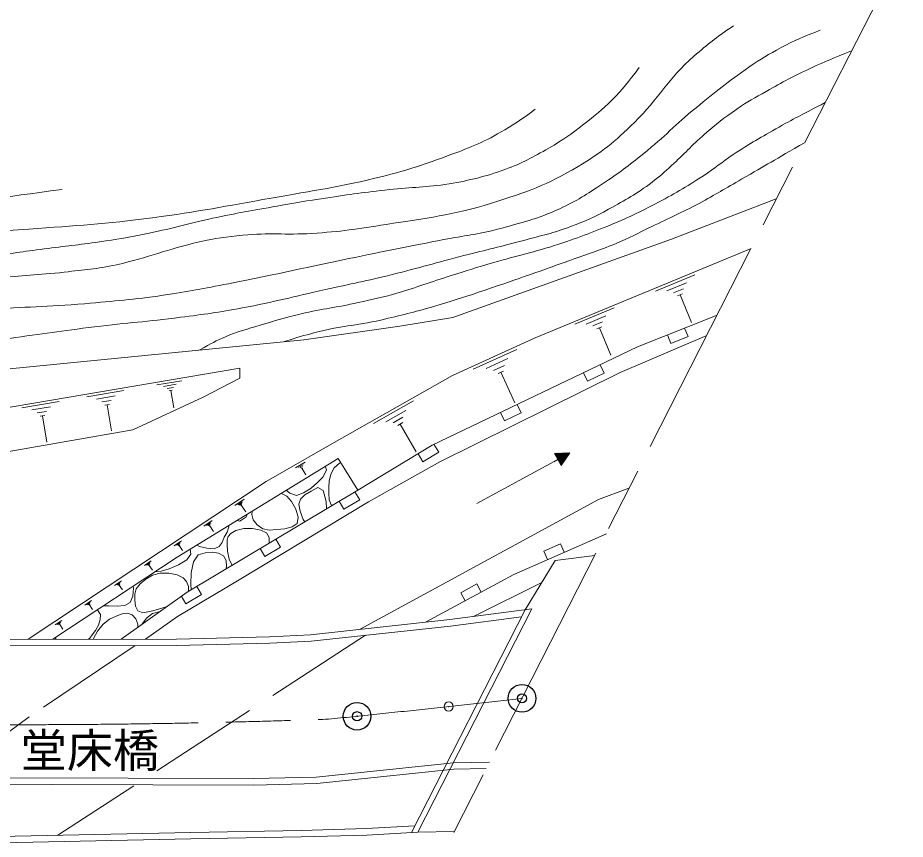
# Model space of a CAD drawing. Units: millimetres at full size, sheet at 1:1000; details may follow other scales. Extents: x 40000 to 680000, y 20000 to 380000.
# Drawn here: x 254624 to 302785, y 292731 to 337305 of the extents above; entities that cross this region are included whole.
import ezdxf
from ezdxf.enums import TextEntityAlignment as Align

# ---------------------------------------------------------------- set-up
doc = ezdxf.new("R2010")
doc.units = ezdxf.units.MM
doc.header["$LTSCALE"] = 1000
doc.header["$PDMODE"] = 32
doc.header["$PDSIZE"] = 500
doc.linetypes.add('CHAIN', pattern=[18.5, 12, -1.5, 3.5, -1.5])
doc.linetypes.add('DASHED', pattern=[7.5, 6, -1.5])
for name, color, linetype, lineweight in [('M-BMK', 2, 'CHAIN', 13), ('M-BMK-SRVR', 3, 'Continuous', 25), ('M-TTL-TXT', 7, 'Continuous', 13)]:
    doc.layers.add(name, color=color, linetype=linetype, lineweight=lineweight)
doc.styles.add('ＭＳ ゴシック', font='')
doc.styles.get('ＭＳ ゴシック').set_extended_font_data('MS Gothic')

msp = doc.modelspace()

# ---------------------------------------------------------------- linework, layer by layer
at = {"layer": 'M-BMK'}
msp.add_line((302785, 341227), (270787, 278379), dxfattribs=at)
for centre, radius, start, end in [((187355, 1131334), 836330, 275.773, 276.49695), ((254495, 778458), 479513, 269.75248, 272.02986)]:
    msp.add_arc(centre, radius, start, end, dxfattribs=at)
at = {"layer": 'M-BMK-SRVR'}
for centre in [(281986, 300375), (273039, 299405)]:
    msp.add_circle(centre, 750, dxfattribs=at)
for p in [(281986, 300375), (281986, 300375), (273039, 299405)]:
    msp.add_point(p, dxfattribs=at)
at = {"layer": 'M-TTL-TXT'}
for p, q in [((289228, 322473), (291368, 323361)), ((289851, 322481), (290922, 322925)), ((290208, 322378), (290743, 322600)), ((290430, 322219), (290698, 322330)), ((290564, 322275), (291186, 320777)), ((284857, 320676), (286985, 321559)), ((285477, 320684), (286541, 321125)), ((285832, 320581), (286363, 320802)), ((286053, 320424), (286319, 320534)), ((286186, 320479), (286804, 318989)), ((290999, 320003), (290814, 320467)), ((289885, 320097), (290070, 319633)), ((290070, 319633), (290999, 320003)), ((279345, 318244), (281704, 319312)), ((280041, 318275), (281221, 318809)), ((280443, 318173), (281033, 318440)), ((286446, 318025), (286230, 318476)), ((280697, 318003), (280992, 318137)), ((280845, 318070), (281592, 316418)), ((285329, 318044), (285545, 317593)), ((285545, 317593), (286446, 318025)), ((262180, 317379), (263536, 317608)), ((262542, 317301), (263220, 317415)), ((258364, 316733), (260374, 317073)), ((262734, 317194), (263074, 317251)), ((262842, 317072), (263012, 317101)), ((262927, 317087), (263088, 316137)), ((254849, 316139), (256877, 316482)), ((258901, 316617), (259906, 316787)), ((259186, 316459), (259688, 316544)), ((273937, 315296), (276093, 316520)), ((255390, 316022), (256404, 316193)), ((255678, 315862), (256185, 315948)), ((259346, 316279), (259597, 316322)), ((259471, 316300), (259709, 314893)), ((274598, 315386), (275676, 315998)), ((281938, 315863), (281722, 316314)), ((255839, 315681), (256092, 315723)), ((255966, 315702), (256206, 314283)), ((274990, 315324), (275529, 315630)), ((280820, 315881), (281037, 315431)), ((281037, 315431), (281938, 315863)), ((275247, 315184), (275517, 315337)), ((275382, 315261), (276239, 313752)), ((277467, 313732), (277209, 314160)), ((276352, 313645), (276610, 313216)), ((276610, 313216), (277467, 313732)), ((284590, 313696), (283752, 313667)), ((283752, 313667), (284111, 313008)), ((283764, 313645), (283808, 313669)), ((283776, 313623), (283864, 313671)), ((283788, 313601), (283920, 313673)), ((283800, 313579), (283976, 313675)), ((283812, 313557), (284032, 313677)), ((283824, 313536), (284087, 313679)), ((283836, 313514), (284143, 313681)), ((283848, 313492), (284199, 313683)), ((283860, 313470), (284255, 313685)), ((283872, 313448), (284311, 313687)), ((283884, 313426), (284367, 313689)), ((283896, 313404), (284423, 313690)), ((283907, 313382), (284478, 313692)), ((283919, 313360), (284534, 313694)), ((283931, 313338), (284590, 313696)), ((283943, 313316), (284558, 313650)), ((283955, 313294), (284526, 313605)), ((283967, 313272), (284494, 313559)), ((284111, 313008), (284590, 313696)), ((269688, 312878), (270224, 313184)), ((269853, 312901), (270121, 313054)), ((272084, 313144), (271790, 312886)), ((272153, 313158), (272084, 313144)), ((279539, 310949), (283931, 313338)), ((283712, 313218), (283931, 313338)), ((283979, 313250), (284462, 313513)), ((283991, 313228), (284430, 313467)), ((284003, 313206), (284398, 313421)), ((284015, 313184), (284366, 313375)), ((284027, 313162), (284334, 313329)), ((284039, 313140), (284302, 313284)), ((284051, 313118), (284270, 313238)), ((284063, 313096), (284238, 313192)), ((284075, 313074), (284206, 313146)), ((284087, 313052), (284175, 313100)), ((284099, 313030), (284143, 313054)), ((269950, 312886), (270084, 312962)), ((270014, 312851), (270081, 312889)), ((270048, 312870), (270262, 312495)), ((271171, 312376), (271313, 312605)), ((271329, 312936), (271306, 312960)), ((271313, 312605), (271371, 312781)), ((271371, 312781), (271329, 312936)), ((271790, 312886), (271613, 312532)), ((270538, 311780), (270899, 312090)), ((270899, 312090), (271171, 312376)), ((271528, 312154), (271508, 311820)), ((271613, 312532), (271528, 312154)), ((269198, 311666), (269386, 311507)), ((270138, 311522), (270538, 311780)), ((270540, 311621), (270211, 311412)), ((270903, 311813), (270540, 311621)), ((271195, 311656), (270903, 311813)), ((271358, 311059), (271195, 311656)), ((271508, 311820), (271502, 311501)), ((266398, 310835), (266911, 311176)), ((268970, 311478), (268911, 311490)), ((269226, 311346), (268970, 311478)), ((269472, 311065), (269226, 311346)), ((269386, 311507), (269751, 311391)), ((269751, 311391), (270138, 311522)), ((269974, 311179), (269885, 310911)), ((270211, 311412), (269974, 311179)), ((271502, 311501), (271525, 311156)), ((271525, 311156), (271637, 310880)), ((272324, 310640), (273182, 311154)), ((273182, 311154), (272925, 311583)), ((266560, 310869), (266817, 311039)), ((266659, 310860), (266787, 310945)), ((266725, 310830), (266789, 310873)), ((266757, 310851), (266996, 310492)), ((269710, 310650), (269472, 311065)), ((269848, 310214), (269710, 310650)), ((269885, 310911), (269946, 310541)), ((271375, 310655), (271358, 311059)), ((271637, 310880), (271704, 310852)), ((272067, 311069), (272324, 310640)), ((266672, 309996), (267000, 310203)), ((267000, 310203), (267093, 310376)), ((267340, 310527), (267319, 310348)), ((267319, 310348), (267401, 310060)), ((269795, 309868), (269848, 310214)), ((269946, 310541), (270117, 310084)), ((264726, 309725), (265178, 310026)), ((264869, 309755), (265095, 309905)), ((264956, 309747), (265069, 309822)), ((265014, 309721), (265070, 309758)), ((265042, 309740), (265253, 309423)), ((265994, 309394), (266082, 309681)), ((266082, 309681), (266069, 309748)), ((266536, 310034), (266672, 309996)), ((267401, 310060), (267618, 309783)), ((267618, 309783), (267923, 309575)), ((269111, 309579), (269507, 309677)), ((269507, 309677), (269795, 309868)), ((270117, 310084), (270204, 309954)), ((265831, 309121), (265994, 309394)), ((266189, 309321), (266045, 309163)), ((266467, 309490), (266189, 309321)), ((266884, 309596), (266467, 309490)), ((267362, 309588), (266884, 309596)), ((267808, 309495), (267362, 309588)), ((268131, 309349), (267808, 309495)), ((267923, 309575), (268272, 309496)), ((268267, 309112), (268131, 309349)), ((268272, 309496), (268676, 309532)), ((268676, 309532), (269111, 309579)), ((263111, 308654), (263505, 308915)), ((263236, 308680), (263433, 308811)), ((263311, 308673), (263410, 308738)), ((265555, 308610), (265712, 308840)), ((265712, 308840), (265831, 309121)), ((265992, 308980), (265987, 308735)), ((265987, 308735), (266011, 308371)), ((266045, 309163), (265992, 308980)), ((268259, 308790), (268260, 308794)), ((268260, 308794), (268267, 309112)), ((268891, 308586), (268635, 309015)), ((284084, 308761), (283168, 308360)), ((284284, 308303), (284084, 308761)), ((263362, 308650), (263411, 308683)), ((263387, 308666), (263570, 308391)), ((264019, 308191), (263983, 308468)), ((264340, 308687), (264479, 308615)), ((264791, 308280), (264419, 308159)), ((264479, 308615), (264883, 308520)), ((265170, 308304), (264791, 308280)), ((264883, 308520), (265277, 308492)), ((265517, 308245), (265170, 308304)), ((265277, 308492), (265555, 308610)), ((265795, 308114), (265517, 308245)), ((266011, 308371), (266098, 307927)), ((267777, 308501), (268033, 308072)), ((268033, 308072), (268891, 308586)), ((283168, 308360), (283368, 307902)), ((261494, 307580), (261870, 307830)), ((263353, 307626), (263791, 307896)), ((263791, 307896), (264019, 308191)), ((264155, 307789), (264042, 307188)), ((264419, 308159), (264155, 307789)), ((265938, 307862), (265795, 308114)), ((265947, 307511), (265938, 307862)), ((266098, 307927), (266256, 307591)), ((261613, 307605), (261801, 307730)), ((261685, 307598), (261779, 307661)), ((261734, 307576), (261781, 307608)), ((261757, 307592), (261932, 307328)), ((262061, 307234), (262400, 307282)), ((262400, 307282), (262844, 307411)), ((262844, 307411), (263353, 307626)), ((265917, 307388), (265947, 307511)), ((261580, 306850), (261273, 306593)), ((261933, 307064), (261580, 306850)), ((262349, 307170), (261933, 307064)), ((262827, 307162), (262349, 307170)), ((263274, 307070), (262827, 307162)), ((263597, 306924), (263274, 307070)), ((263784, 306708), (263597, 306924)), ((264042, 307188), (264020, 306563)), ((259875, 306506), (260247, 306752)), ((259993, 306530), (260178, 306653)), ((260064, 306524), (260157, 306585)), ((260112, 306502), (260158, 306533)), ((260135, 306518), (260307, 306258)), ((260863, 305920), (260903, 306359)), ((260903, 306359), (260889, 306461)), ((261058, 306311), (260979, 306021)), ((261273, 306593), (261058, 306311)), ((263892, 306439), (263784, 306708)), ((263899, 306180), (263892, 306439)), ((264020, 306563), (264026, 306256)), ((264601, 306018), (264344, 306447)), ((279540, 306584), (278662, 306107)), ((283064, 306665), (279360, 304815)), ((279779, 306145), (279540, 306584)), ((260729, 305573), (260863, 305920)), ((260979, 306021), (260980, 305710)), ((263486, 305933), (263743, 305504)), ((263743, 305504), (264601, 306018)), ((278662, 306107), (278900, 305667)), ((258262, 305435), (258628, 305678)), ((258378, 305459), (258561, 305580)), ((258448, 305453), (258539, 305513)), ((258495, 305431), (258541, 305462)), ((258518, 305446), (258688, 305190)), ((259272, 305395), (259572, 305400)), ((259572, 305400), (260022, 305380)), ((260022, 305380), (260434, 305413)), ((260434, 305413), (260729, 305573)), ((260980, 305710), (261019, 305383)), ((261019, 305383), (261146, 305125)), ((261951, 305132), (262678, 305342)), ((262678, 305342), (262744, 305367)), ((258976, 305151), (258931, 305170)), ((259111, 304929), (258976, 305151)), ((259105, 304647), (259111, 304929)), ((260286, 304954), (259958, 304830)), ((260583, 304994), (260286, 304954)), ((260838, 304908), (260583, 304994)), ((261027, 304686), (260838, 304908)), ((261146, 305125), (261414, 305023)), ((261414, 305023), (261951, 305132)), ((261945, 304984), (261614, 304732)), ((262351, 305087), (261945, 304984)), ((282162, 305180), (275993, 293091)), ((282523, 305227), (276339, 293110)), ((256653, 304367), (257015, 304607)), ((256768, 304391), (256948, 304511)), ((256837, 304385), (256927, 304445)), ((256883, 304364), (256928, 304394)), ((256906, 304379), (257074, 304126)), ((259256, 304398), (258947, 304027)), ((258998, 304343), (259105, 304647)), ((259609, 304664), (259256, 304398)), ((259958, 304830), (259609, 304664)), ((261137, 304404), (261027, 304686)), ((261143, 304227), (261137, 304404)), ((261353, 304392), (261343, 304370)), ((261614, 304732), (261353, 304392)), ((258666, 303827), (258835, 304056)), ((258947, 304027), (258729, 303630)), ((258835, 304056), (258998, 304343)), ((256645, 303663), (256711, 303583)), ((258456, 303585), (258531, 303643)), ((258531, 303643), (258666, 303827)), ((258729, 303630), (258719, 303586)), ((278305, 293145), (276339, 293110))]:
    msp.add_line(p, q, dxfattribs=at)
at = {"layer": 'M-TTL-TXT', "linetype": 'DASHED'}
msp.add_line((273493, 303800), (256801, 292952), dxfattribs=at)
at = {"layer": 'M-TTL-TXT'}
for points in [[(295782, 327471), (290093, 325296), (278232, 321035), (275353, 320575), (270146, 319838), (247918, 317642), (246033, 315199), (236701, 312097), (214159, 307654), (198439, 307418), (181268, 306079), (175960, 305156), (172061, 304079)], [(294415, 324787), (282706, 319930), (278220, 317900), (271662, 314177), (268102, 312146), (255198, 303581)], [(260245, 303588), (263819, 306132), (273086, 311679), (277119, 314106), (288264, 319452), (292572, 321167)], [(292013, 320069), (287312, 318061), (277525, 313214), (273657, 311035), (266556, 306750), (263301, 304825), (261549, 303589)], [(245989, 303570), (244088, 304697), (249724, 315424), (266671, 318291), (266671, 317742), (264678, 316719), (260870, 314943), (252679, 313516), (248698, 303573)], [(273086, 311679), (272007, 313389), (263274, 308033), (256523, 303583)], [(287789, 311773), (286136, 311158), (273206, 304121)], [(286575, 309306), (281548, 307105), (276760, 304505)], [(282162, 305180), (283782, 307847), (285934, 308130)], [(282523, 305227), (278069, 304646), (270515, 303831), (268293, 303720), (263233, 303591), (243468, 303567)], [(281969, 304802), (278110, 304299), (270543, 303482), (268306, 303371), (263238, 303241), (243740, 303217)], [(280228, 296922), (278266, 296886), (270824, 296106), (267423, 296024), (240191, 296096)], [(280048, 296569), (278288, 296536), (270846, 295756), (267427, 295674), (240016, 295747)], [(276177, 293451), (273551, 293311), (269998, 293213), (264012, 293104), (237980, 292558)], [(276339, 293110), (273565, 292961), (270006, 292863), (264019, 292754), (238255, 292213)]]:
    msp.add_lwpolyline(points, dxfattribs=at)
at = {"layer": 'M-TTL-TXT', "linetype": 'DASHED'}
msp.add_lwpolyline([(261001, 303238), (255243, 299379), (246334, 292733)], dxfattribs=at)
at = {"layer": 'M-TTL-TXT'}
for points, knots in [([(293466, 336874), (292431, 336170), (292117, 335911), (291314, 335218), (289886, 333986), (289440, 332941), (288089, 331625), (287005, 330568), (286339, 330010), (285037, 329238), (283319, 328219), (282234, 327839), (280327, 327245), (278153, 326568), (276860, 326457), (274612, 326092), (273045, 325839), (272162, 325701), (270577, 325602), (269121, 325511), (268294, 325650), (266842, 325507), (265913, 325415), (265389, 325352), (264479, 325143), (262703, 324735), (261759, 324304), (259981, 323904), (258891, 323659), (258259, 323636), (257151, 323501), (255704, 323325), (254877, 323367), (253437, 323143), (251916, 322906), (251076, 322687), (249589, 322290), (248265, 321937), (247534, 321698), (246225, 321292), (243392, 320413), (241842, 319804), (238993, 318979), (237227, 318468), (236216, 318260), (234430, 317824), (233112, 317503), (232387, 317253), (231049, 317029), (229016, 316689), (227842, 316781), (225790, 316582), (223851, 316393), (222776, 316154), (220830, 316056), (218500, 315939), (217189, 316042), (214859, 316158), (213063, 316247), (212066, 316438), (210271, 316551), (208560, 316658), (207599, 316791), (205886, 316733), (203271, 316644), (201826, 316292), (199235, 315922), (195764, 315427), (193798, 315221), (190385, 314416), (186873, 313588), (184982, 312832), (181536, 311760), (179205, 311035), (177906, 310604), (175585, 309848), (173075, 309030), (171693, 308494), (169163, 307737), (167483, 307234), (166542, 306944), (164829, 306565), (163261, 306219), (162712, 306131), (160783, 305840)], [0, 0, 0, 0, 1, 1, 1, 2, 2, 2, 3, 3, 3, 4, 4, 4, 5, 5, 5, 6, 6, 6, 7, 7, 7, 8, 8, 8, 9, 9, 9, 10, 10, 10, 11, 11, 11, 12, 12, 12, 13, 13, 13, 14, 14, 14, 15, 15, 15, 16, 16, 16, 17, 17, 17, 18, 18, 18, 19, 19, 19, 20, 20, 20, 21, 21, 21, 22, 22, 22, 23, 23, 23, 24, 24, 24, 25, 25, 25, 26, 26, 26, 27, 27, 27, 28, 28, 28, 28]), ([(298167, 336632), (297160, 336231), (296852, 336115), (296055, 335689), (295348, 335311), (294965, 335073), (294305, 334620), (293141, 333820), (292529, 333315), (291434, 332423), (290292, 331493), (289743, 330864), (288594, 329941), (287745, 329259), (287261, 328885), (286350, 328287), (285477, 327715), (284988, 327380), (284039, 326945), (282777, 326366), (282003, 326199), (280665, 325830), (279546, 325522), (278886, 325493), (277747, 325270), (275892, 324907), (274854, 324700), (273003, 324321), (270290, 323767), (268781, 323404), (266063, 322873), (264684, 322604), (263911, 322451), (262522, 322249), (260862, 322008), (259923, 321939), (258252, 321791), (256198, 321609), (255037, 321647), (252985, 321440), (251775, 321318), (251089, 321279), (249894, 321051), (248238, 320735), (247305, 320553), (245694, 320055), (244216, 319599), (243441, 319188), (241999, 318630), (241005, 318246), (240468, 317978), (239457, 317644), (237281, 316927), (236014, 316674), (233773, 316195), (231746, 315761), (230572, 315730), (228525, 315404), (226233, 315038), (224966, 314723), (222664, 314428), (220927, 314205), (219949, 314100), (218200, 314012), (216828, 313944), (216056, 313984), (214682, 313991), (212766, 314002), (211692, 314014), (209778, 314098), (208385, 314159), (207610, 314287), (206217, 314332), (205295, 314361), (204778, 314361), (203856, 314342), (201852, 314300), (200724, 314314), (198728, 314131), (196731, 313948), (195641, 313619), (193676, 313220), (191129, 312702), (189702, 312402), (187185, 311750), (184619, 311086), (183202, 310634), (180669, 309850), (178758, 309258), (177737, 308764), (175805, 308247), (174188, 307814), (173259, 307662), (171627, 307291), (170610, 307061), (170035, 306951), (169022, 306705), (167916, 306435), (167296, 306282), (166202, 305968), (164603, 305508), (164077, 305302), (162163, 304615)], [0, 0, 0, 0, 1, 1, 1, 2, 2, 2, 3, 3, 3, 4, 4, 4, 5, 5, 5, 6, 6, 6, 7, 7, 7, 8, 8, 8, 9, 9, 9, 10, 10, 10, 11, 11, 11, 12, 12, 12, 13, 13, 13, 14, 14, 14, 15, 15, 15, 16, 16, 16, 17, 17, 17, 18, 18, 18, 19, 19, 19, 20, 20, 20, 21, 21, 21, 22, 22, 22, 23, 23, 23, 24, 24, 24, 25, 25, 25, 26, 26, 26, 27, 27, 27, 28, 28, 28, 29, 29, 29, 30, 30, 30, 31, 31, 31, 32, 32, 32, 33, 33, 33, 34, 34, 34, 34]), ([(299871, 335503), (298810, 335086), (298513, 334964), (297664, 334569), (296698, 334120), (296172, 333834), (295244, 333312), (294607, 332953), (294239, 332767), (293638, 332350), (292926, 331856), (292545, 331552), (291892, 330983), (291164, 330349), (290815, 329930), (290101, 329280), (289702, 328917), (289479, 328711), (289048, 328385), (288180, 327730), (287635, 327442), (286685, 326913), (285912, 326484), (285455, 326283), (284627, 325974), (283656, 325612), (283082, 325496), (282082, 325224), (280818, 324880), (280099, 324727), (278829, 324399), (277310, 324006), (276467, 323751), (274944, 323373), (273537, 323025), (272739, 322871), (271325, 322555), (269559, 322160), (268579, 321898), (266802, 321558), (265503, 321309), (264765, 321224), (263453, 321050), (261640, 320809), (260613, 320762), (258798, 320536), (256989, 320311), (255978, 320160), (254173, 319902), (252625, 319680), (251758, 319559), (250215, 319304), (249202, 319136), (248623, 319085), (247628, 318828), (246851, 318626), (246429, 318461), (245678, 318177), (244428, 317704), (243745, 317396), (242507, 316891), (241849, 316622), (241643, 316537), (240823, 316200)], [0, 0, 0, 0, 1, 1, 1, 2, 2, 2, 3, 3, 3, 4, 4, 4, 5, 5, 5, 6, 6, 6, 7, 7, 7, 8, 8, 8, 9, 9, 9, 10, 10, 10, 11, 11, 11, 12, 12, 12, 13, 13, 13, 14, 14, 14, 15, 15, 15, 16, 16, 16, 17, 17, 17, 18, 18, 18, 19, 19, 19, 20, 20, 20, 21, 21, 21, 21]), ([(288342, 334598), (287703, 333753), (287506, 333479), (286875, 332850), (286315, 332292), (285970, 332009), (285343, 331527), (284633, 330982), (284227, 330678), (283449, 330235), (282548, 329721), (282037, 329427), (281062, 329076), (279912, 328662), (279236, 328500), (278031, 328296), (276775, 328083), (276050, 328131), (274785, 327984), (273433, 327827), (272676, 327727), (271330, 327523), (270299, 327367), (269723, 327269), (268696, 327086), (267321, 326841), (266550, 326712), (265184, 326422), (263731, 326113), (262937, 325851), (261481, 325554), (260543, 325363), (260011, 325289), (259065, 325147), (257894, 324971), (257232, 324920), (256059, 324764), (254893, 324609), (254242, 324511), (253077, 324354), (251551, 324148), (250677, 324145), (249168, 323838), (248231, 323648), (247712, 323511), (246797, 323234), (245572, 322864), (244896, 322619), (243695, 322176), (242417, 321704), (241739, 321343), (240458, 320878), (239275, 320449), (238601, 320236), (237393, 319882), (236241, 319544), (235590, 319372), (234420, 319106), (233085, 318802), (232324, 318693), (230972, 318477), (230171, 318349), (229723, 318259), (228915, 318195), (228174, 318137), (227755, 318158), (227012, 318169), (225245, 318194), (224258, 318277), (222494, 318382), (220991, 318471), (220154, 318593), (218652, 318704), (216088, 318895), (214650, 318974), (212085, 319148), (210516, 319255), (209640, 319460), (208068, 319426), (205570, 319371), (204175, 319210), (201689, 318964), (200263, 318824), (199467, 318712), (198045, 318533), (196519, 318341), (195654, 318290), (194140, 318013), (191902, 317603), (190655, 317312), (188467, 316689), (186466, 316121), (185356, 315760), (183391, 315076), (180616, 314109), (179107, 313443), (176344, 312444), (174107, 311634), (172869, 311132), (170594, 310439), (168572, 309823), (167401, 309612), (165359, 309065), (162908, 308408), (162133, 308189), (159095, 307338)], [0, 0, 0, 0, 1, 1, 1, 2, 2, 2, 3, 3, 3, 4, 4, 4, 5, 5, 5, 6, 6, 6, 7, 7, 7, 8, 8, 8, 9, 9, 9, 10, 10, 10, 11, 11, 11, 12, 12, 12, 13, 13, 13, 14, 14, 14, 15, 15, 15, 16, 16, 16, 17, 17, 17, 18, 18, 18, 19, 19, 19, 20, 20, 20, 21, 21, 21, 22, 22, 22, 23, 23, 23, 24, 24, 24, 25, 25, 25, 26, 26, 26, 27, 27, 27, 28, 28, 28, 29, 29, 29, 30, 30, 30, 31, 31, 31, 32, 32, 32, 33, 33, 33, 34, 34, 34, 35, 35, 35, 35]), ([(282703, 332345), (281965, 331788), (281718, 331630), (281051, 331228), (279954, 330569), (279275, 330301), (278073, 329859), (276671, 329342), (275876, 329062), (274426, 328698), (272092, 328111), (270747, 327943), (268377, 327520), (265870, 327074), (264470, 326788), (261945, 326453), (259330, 326106), (257850, 326036), (255219, 325838), (253591, 325715), (252672, 325750), (251047, 325599), (249207, 325428), (248159, 325414), (246350, 325035), (244577, 324663), (243618, 324293), (241919, 323664), (240579, 323167), (239902, 322714), (238588, 322154), (237717, 321784), (237242, 321534), (236336, 321262), (234973, 320854), (234173, 320756), (232768, 320531), (230796, 320216), (229686, 320039), (227692, 319927), (226123, 319840), (225237, 319838), (223668, 319942), (222669, 320008), (222119, 320144), (221131, 320307), (219175, 320629), (218099, 320919), (216156, 321317), (215063, 321541), (214458, 321704), (213359, 321897), (212265, 322090), (211644, 322167), (210535, 322245), (209762, 322300), (209327, 322322), (208552, 322319), (206514, 322312), (205358, 322402), (203338, 322126), (201321, 321850), (200209, 321579), (198222, 321135), (195797, 320593), (194449, 320235), (192063, 319543), (189004, 318656), (187325, 318041), (184304, 317031), (181624, 316135), (180166, 315501), (177461, 314684), (174433, 313770), (172659, 313540), (169602, 312730), (167433, 312155), (166234, 311777), (164082, 311147), (162972, 310822), (162352, 310635), (161249, 310291), (160377, 310020), (160100, 309932), (159020, 309583)], [0, 0, 0, 0, 1, 1, 1, 2, 2, 2, 3, 3, 3, 4, 4, 4, 5, 5, 5, 6, 6, 6, 7, 7, 7, 8, 8, 8, 9, 9, 9, 10, 10, 10, 11, 11, 11, 12, 12, 12, 13, 13, 13, 14, 14, 14, 15, 15, 15, 16, 16, 16, 17, 17, 17, 18, 18, 18, 19, 19, 19, 20, 20, 20, 21, 21, 21, 22, 22, 22, 23, 23, 23, 24, 24, 24, 25, 25, 25, 26, 26, 26, 27, 27, 27, 28, 28, 28, 28]), ([(298443, 332699), (297231, 332082), (296903, 331914), (295938, 331371), (294948, 330813), (294390, 330504), (293443, 329877), (292802, 329452), (292482, 329157), (291839, 328733), (290843, 328077), (290252, 327759), (289202, 327192), (288387, 326753), (287910, 326543), (287057, 326180), (285879, 325679), (285204, 325427), (283988, 325024), (282603, 324566), (281794, 324418), (280395, 324004), (279512, 323743), (279017, 323594), (278139, 323316), (276985, 322950), (276352, 322700), (275190, 322360), (274383, 322125), (273920, 322033), (273100, 321848), (271896, 321578), (271201, 321524), (270000, 321239), (269011, 321005), (268466, 320837), (267495, 320539), (266877, 320350), (266522, 320263), (265928, 320010), (265354, 319766), (265153, 319652), (264509, 319281)], [0, 0, 0, 0, 1, 1, 1, 2, 2, 2, 3, 3, 3, 4, 4, 4, 5, 5, 5, 6, 6, 6, 7, 7, 7, 8, 8, 8, 9, 9, 9, 10, 10, 10, 11, 11, 11, 12, 12, 12, 13, 13, 13, 14, 14, 14, 14]), ([(297345, 330542), (295679, 329574), (295260, 329328), (293918, 328558), (293011, 328037), (292515, 327725), (291594, 327230), (290611, 326702), (290033, 326461), (289028, 325977), (288261, 325608), (287844, 325370), (287057, 325044), (286105, 324651), (285549, 324486), (284579, 324139), (282653, 323448), (281573, 323062), (279634, 322410), (278690, 322093), (278159, 321921), (277202, 321644), (276088, 321322), (275457, 321163), (274326, 320905), (272940, 320588), (272126, 320583), (270751, 320220), (270092, 320046), (269862, 319987), (269076, 319733)], [0, 0, 0, 0, 1, 1, 1, 2, 2, 2, 3, 3, 3, 4, 4, 4, 5, 5, 5, 6, 6, 6, 7, 7, 7, 8, 8, 8, 9, 9, 9, 10, 10, 10, 10]), ([(257032, 327995), (253519, 327508), (252619, 327394), (249798, 326959), (248525, 326763), (247804, 326701), (246542, 326446), (244804, 326094), (243834, 325871), (242121, 325411), (240360, 324937), (239422, 324502), (237660, 324029), (236037, 323594), (235113, 323398), (233457, 323111), (231250, 322728), (229995, 322599), (227758, 322468), (226314, 322383), (225501, 322430), (224054, 322450), (222957, 322466), (222340, 322459), (221247, 322550), (218944, 322741), (217669, 322994), (215385, 323345), (212803, 323741), (211393, 324233), (208791, 324455), (206848, 324620), (205744, 324731), (203799, 324581), (200892, 324356), (199260, 324109), (196421, 323444), (194089, 322898), (192835, 322388), (190562, 321632), (188719, 321018), (187700, 320633), (185881, 319952), (183970, 319237), (182936, 318741), (181011, 318067), (179201, 317435), (178157, 317169), (176316, 316635), (173894, 315933), (172531, 315559), (170088, 314937), (167987, 314402), (167304, 314240), (164693, 313637)], [0, 0, 0, 0, 1, 1, 1, 2, 2, 2, 3, 3, 3, 4, 4, 4, 5, 5, 5, 6, 6, 6, 7, 7, 7, 8, 8, 8, 9, 9, 9, 10, 10, 10, 11, 11, 11, 12, 12, 12, 13, 13, 13, 14, 14, 14, 15, 15, 15, 16, 16, 16, 17, 17, 17, 18, 18, 18, 18])]:
    msp.add_open_spline(points, degree=3, knots=knots, dxfattribs=at)
msp.add_point((278011, 299932), dxfattribs=at)
msp.add_point((278011, 299932), dxfattribs=at)
msp.add_point((278011, 299932), dxfattribs=at)

# ---------------------------------------------------------------- texts
at = {"layer": 'M-TTL-TXT', "style": 'ＭＳ ゴシック'}
msp.add_text('堂床橋', height=1833, dxfattribs=at).set_placement((258539, 297551), align=Align.MIDDLE_CENTER)

doc.saveas('drawing.dxf')
